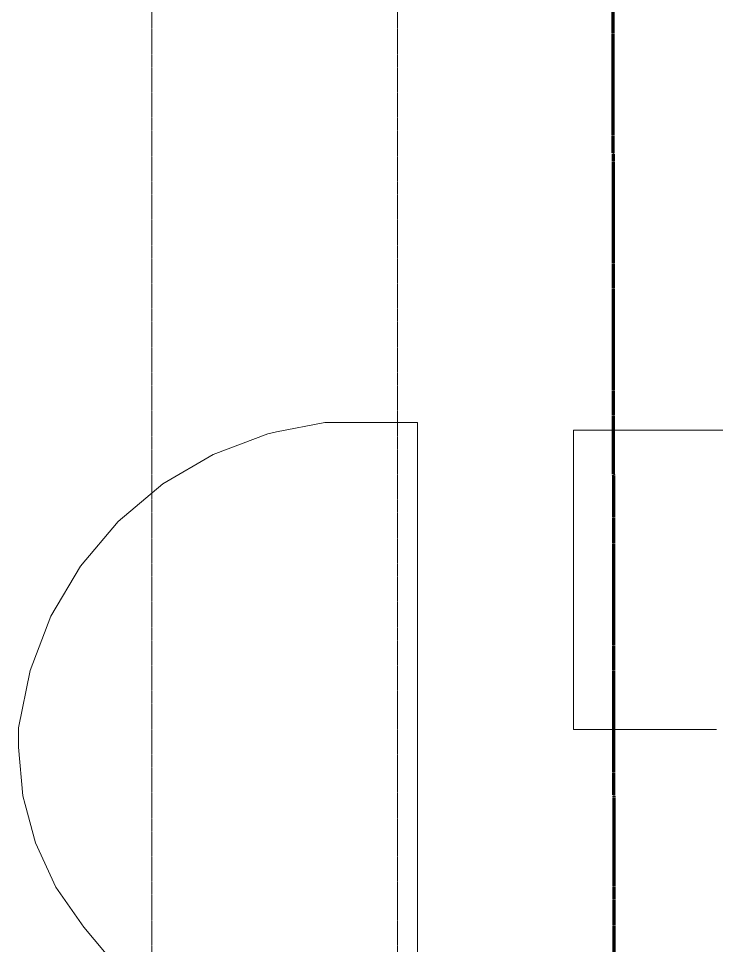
# Model space of a CAD drawing. Header units: inches. Extents: x -4830 to -242, y 9551 to 12925.
# Drawn here: x -4217.9 to -3949.1, y 11350.3 to 11707 of the extents above; entities that cross this region are included whole.
import ezdxf

# ---------------------------------------------------------------- set-up
doc = ezdxf.new("R2010")
doc.units = ezdxf.units.IN
doc.header["$MEASUREMENT"] = 0
doc.linetypes.add('Aligning Line 1_8_', pattern=[0.25, 0.125, -0.125])
doc.linetypes.add('Double Dash 3_8_', pattern=[1, 0.375, -0.125, 0.125, -0.125, 0.125, -0.125])
for name, color, linetype, lineweight in [('0-1', 7, 'Continuous', 5), ('C-PROP-LINE', 91, 'Double Dash 3_8_', 70), ('C-TOPO', 7, 'Continuous', 9), ('G-ANNO-SYMB', 111, 'Aligning Line 1_8_', 9), ('G-ANNO-SYMB-1', 147, 'Aligning Line 1_8_', 9)]:
    doc.layers.add(name, color=color, linetype=linetype, lineweight=lineweight)

# ---------------------------------------------------------------- blocks, each defined once
blk = doc.blocks.new('CTR  - Topography_rvt-1-FLOOR PLAN - 2ND FLOOR')
at = {"layer": 'C-TOPO'}
for p, q in [((-4099.94, 11551.59), (-4118.6, 11547.91)), ((-4118.6, 11547.91), (-4099.94, 11551.59)), ((-4064.23, 11551.59), (-4099.94, 11551.59)), ((-4099.94, 11551.59), (-4064.23, 11551.59)), ((-4064.23, 11535.94), (-4064.23, 11551.59)), ((-4064.23, 11551.59), (-4064.23, 11535.94)), ((-4121.96, 11547.25), (-4142.94, 11539.28)), ((-4142.94, 11539.28), (-4121.96, 11547.25)), ((-4118.6, 11547.91), (-4121.96, 11547.25)), ((-4121.96, 11547.25), (-4118.6, 11547.91)), ((-3997.88, 11548.59), (-4004.23, 11548.59)), ((-4004.23, 11548.59), (-4004.23, 11522.73)), ((-4004.23, 11522.73), (-4004.23, 11548.59)), ((-4004.23, 11548.59), (-3997.88, 11548.59)), ((-3968.75, 11548.59), (-3997.88, 11548.59)), ((-3997.88, 11548.59), (-3968.75, 11548.59)), ((-3960.41, 11548.59), (-3968.75, 11548.59)), ((-3968.75, 11548.59), (-3960.41, 11548.59)), ((-3909.08, 11548.59), (-3960.41, 11548.59)), ((-3960.41, 11548.59), (-3909.08, 11548.59)), ((-4142.94, 11539.28), (-4162.3, 11527.91)), ((-4162.3, 11527.91), (-4142.94, 11539.28)), ((-4064.23, 11476.2), (-4064.23, 11535.94)), ((-4064.23, 11535.94), (-4064.23, 11476.2)), ((-4162.3, 11527.91), (-4179.47, 11513.46)), ((-4179.47, 11513.46), (-4162.3, 11527.91)), ((-4004.23, 11522.73), (-4004.23, 11504.65)), ((-4004.23, 11504.65), (-4004.23, 11522.73)), ((-4179.47, 11513.46), (-4193.99, 11496.33)), ((-4193.99, 11496.33), (-4179.47, 11513.46)), ((-4004.23, 11504.65), (-4004.23, 11433.39)), ((-4004.23, 11433.39), (-4004.23, 11504.65)), ((-4193.99, 11496.33), (-4205.43, 11477.02)), ((-4205.43, 11477.02), (-4193.99, 11496.33)), ((-4205.43, 11477.02), (-4213.48, 11456.07)), ((-4213.48, 11456.07), (-4205.43, 11477.02)), ((-4064.23, 11245.43), (-4064.23, 11476.2)), ((-4064.23, 11476.2), (-4064.23, 11245.43)), ((-4213.48, 11456.07), (-4217.91, 11434.06)), ((-4217.91, 11434.06), (-4213.48, 11456.07)), ((-4217.91, 11434.06), (-4217.91, 11426.67)), ((-4217.91, 11426.67), (-4217.91, 11434.06)), ((-4004.23, 11433.39), (-3973.32, 11433.39)), ((-3973.32, 11433.39), (-4004.23, 11433.39)), ((-3973.32, 11433.39), (-3949.12, 11433.39)), ((-3949.12, 11433.39), (-3973.32, 11433.39)), ((-4217.91, 11426.67), (-4216.27, 11407.95)), ((-4216.27, 11407.95), (-4217.91, 11426.67)), ((-4216.27, 11407.95), (-4215.36, 11404.56)), ((-4215.36, 11404.56), (-4216.27, 11407.95)), ((-4215.36, 11404.56), (-4211.42, 11389.79)), ((-4211.42, 11389.79), (-4215.36, 11404.56)), ((-4211.42, 11389.79), (-4203.49, 11372.76)), ((-4203.49, 11372.76), (-4211.42, 11389.79)), ((-4203.49, 11372.76), (-4192.73, 11357.35)), ((-4192.73, 11357.35), (-4203.49, 11372.76)), ((-4192.73, 11357.35), (-4141.08, 11295.65)), ((-4141.08, 11295.65), (-4192.73, 11357.35))]:
    blk.add_line(p, q, dxfattribs=at)
blk = doc.blocks.new('CTR - 1st Phase - Common Walls_rvt-1-FLOOR PLAN - 2ND FLOOR')
at = {"layer": 'G-ANNO-SYMB-1'}
blk.add_line((-4166.61, 9706.24), (-4166.61, 12428.12), dxfattribs=at)
blk = doc.blocks.new('Family - ___-1878357-FLOOR PLAN - 2ND FLOOR')
at = {"layer": 'C-PROP-LINE'}
blk.add_line((-3989.61, 12268.69), (-3987.01, 9767.34), dxfattribs=at)

msp = doc.modelspace()

# ---------------------------------------------------------------- linework, layer by layer
at = {"layer": 'G-ANNO-SYMB'}
msp.add_line((-4071.9645, 9706.2403), (-4071.9645, 12461.7313), dxfattribs=at)

# ---------------------------------------------------------------- block references
at = {"layer": '0-1'}
for name in ['CTR  - Topography_rvt-1-FLOOR PLAN - 2ND FLOOR', 'CTR - 1st Phase - Common Walls_rvt-1-FLOOR PLAN - 2ND FLOOR']:
    msp.add_blockref(name, (0, 0), dxfattribs=at)
at = {"layer": 'C-PROP-LINE'}
msp.add_blockref('Family - ___-1878357-FLOOR PLAN - 2ND FLOOR', (0, 0), dxfattribs=at)

doc.saveas('drawing.dxf')
